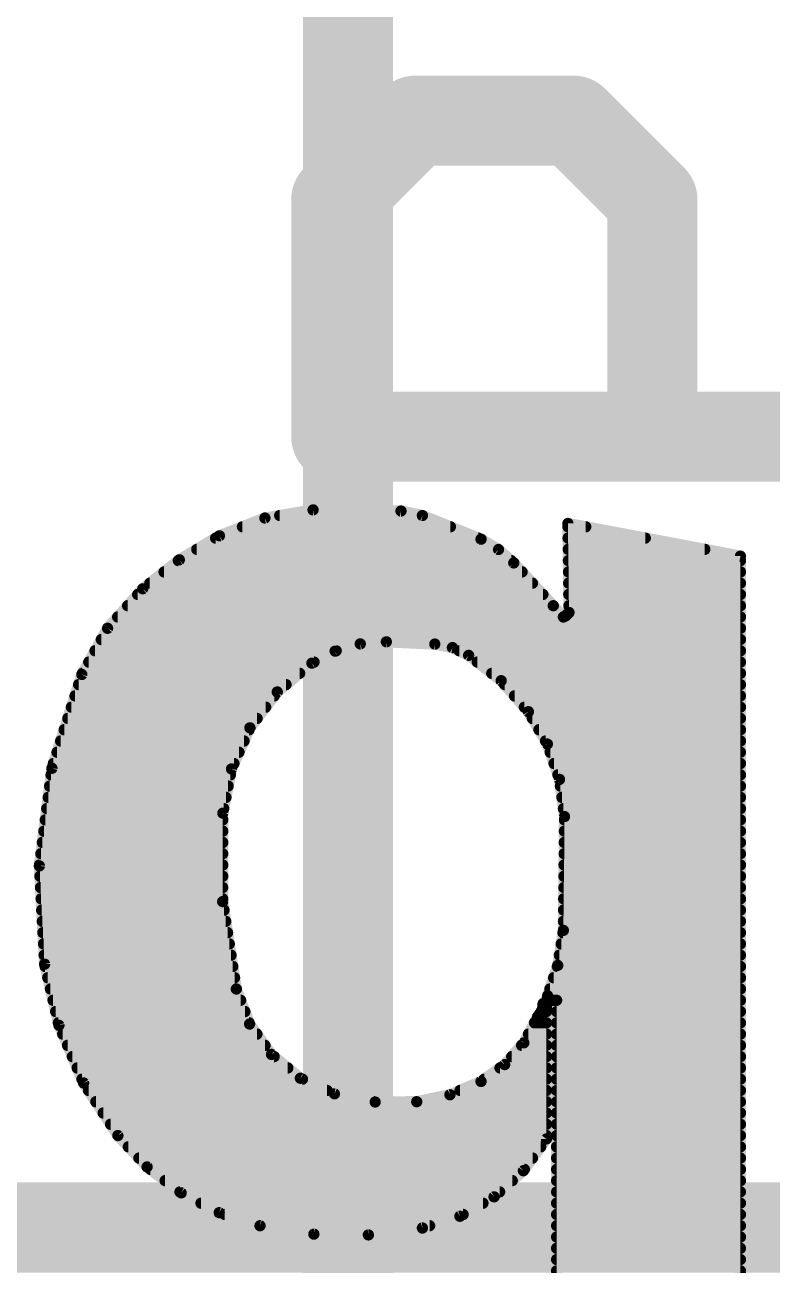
# Model space of a CAD drawing. Extents: x -98 to 45, y 0 to 29.
# Drawn here: x 33.054 to 34.737, y 16.345 to 19.14 of the extents above; entities that cross this region are included whole.
import ezdxf

# ---------------------------------------------------------------- set-up
doc = ezdxf.new("R2010")
doc.units = 0
for name, color, linetype in [('1', 12, 'CONTINUOUS'), ('16', 132, 'CONTINUOUS'), ('21', 53, 'CONTINUOUS'), ('22', 53, 'CONTINUOUS')]:
    doc.layers.add(name, color=color, linetype=linetype)

msp = doc.modelspace()

# ---------------------------------------------------------------- linework, layer by layer
at = {"layer": '1', "const_width": 0.2032}
msp.add_lwpolyline([(32.385, 16.43), (36.75, 16.43)], dxfattribs=at)
at = {"layer": '16', "const_width": 0.2032}
msp.add_lwpolyline([(33.782, 12.7), (33.782, 19.812)], dxfattribs=at)
at = {"layer": '21', "const_width": 0.2032}
for points in [[(33.7557, 18.7457), (33.9336, 18.9236)], [(33.9336, 18.9236), (34.2895, 18.9236)], [(34.2895, 18.9236), (34.4675, 18.7457)], [(33.7557, 18.2118), (33.7557, 18.7457)], [(34.4675, 18.7457), (34.4675, 18.2118)], [(34.8234, 18.2118), (33.7557, 18.2118)]]:
    msp.add_lwpolyline(points, dxfattribs=at)
at = {"layer": '21', "const_width": 0.1016}
for points in [[(33.9336, 18.9744, 1), (33.9336, 18.8728)], [(33.9696, 18.8877, 1), (33.8977, 18.9595)], [(34.3255, 18.9595, 1), (34.2536, 18.8877)], [(34.2895, 18.8728, 1), (34.2895, 18.9744)], [(33.8065, 18.7457, 1), (33.7049, 18.7457)], [(34.5183, 18.7457, 1), (34.4167, 18.7457)], [(33.7198, 18.7816, 1), (33.7916, 18.7097)], [(34.4316, 18.7097, 1), (34.5034, 18.7816)], [(33.7557, 18.2626, 1), (33.7557, 18.161)], [(33.7049, 18.2118, 1), (33.8065, 18.2118)], [(34.4167, 18.2118, 1), (34.5183, 18.2118)]]:
    msp.add_lwpolyline(points, format="xyb", dxfattribs=at)
at = {"layer": '22', "const_width": 0.0254}
for points in [[(33.7033, 18.0467), (33.5948, 18.0283)], [(33.9014, 18.0442), (33.7033, 18.0467)], [(33.9496, 18.034), (33.9014, 18.0442)], [(33.5948, 18.0283), (33.4924, 17.9883)], [(33.6283, 18.034), (33.9496, 18.034)], [(34.0817, 17.9807), (33.9496, 18.034)], [(34.2773, 18.0162), (34.2798, 17.8156)], [(34.6659, 17.9426), (34.2773, 18.0162)], [(33.4924, 17.9883), (33.4022, 17.9342)], [(33.5443, 18.0086), (34.0126, 18.0086)], [(34.2774, 18.0086), (34.3174, 18.0086)], [(33.4839, 17.9832), (34.0755, 17.9832)], [(34.121, 17.9574), (34.0817, 17.9807)], [(34.2777, 17.9832), (34.4515, 17.9832)], [(33.4022, 17.9342), (33.3197, 17.8689)], [(33.3999, 17.9324), (34.1496, 17.9324)], [(33.4415, 17.9578), (34.1204, 17.9578)], [(34.1554, 17.9273), (34.121, 17.9574)], [(34.278, 17.9578), (34.5856, 17.9578)], [(34.2783, 17.9324), (34.6659, 17.9324)], [(34.6659, 15.8852), (34.6659, 17.9426)], [(33.3678, 17.907), (34.1741, 17.907)], [(34.2443, 17.8308), (34.1554, 17.9273)], [(34.2787, 17.907), (34.6659, 17.907)], [(33.3357, 17.8816), (34.1975, 17.8816)], [(34.279, 17.8816), (34.6659, 17.8816)], [(33.3197, 17.8689), (33.2406, 17.7799)], [(33.3084, 17.8562), (34.2209, 17.8562)], [(34.2793, 17.8562), (34.6659, 17.8562)], [(33.2858, 17.8308), (34.2443, 17.8308)], [(34.2671, 17.8054), (34.2443, 17.8308)], [(34.2796, 17.8308), (34.6659, 17.8308)], [(33.2632, 17.8054), (34.2671, 17.8054)], [(34.2722, 17.8079), (34.2671, 17.8054)], [(34.2671, 17.8054), (34.6659, 17.8054)], [(34.2798, 17.8156), (34.2722, 17.8079)], [(33.2406, 17.7799), (33.1826, 17.6759)], [(33.2407, 17.78), (34.6659, 17.78)], [(33.2265, 17.7546), (34.6659, 17.7546)], [(33.753, 17.7285), (33.8097, 17.7448)], [(33.8097, 17.7448), (33.8684, 17.7495)], [(33.8684, 17.7495), (33.9776, 17.7444)], [(33.9776, 17.7444), (34.0173, 17.7365)], [(34.0173, 17.7365), (34.0538, 17.719)], [(33.2123, 17.7292), (33.7555, 17.7292)], [(33.7007, 17.7013), (33.753, 17.7285)], [(34.0325, 17.7292), (34.6659, 17.7292)], [(34.0538, 17.719), (34.127, 17.6618)], [(33.1982, 17.7038), (33.7055, 17.7038)], [(33.6226, 17.6364), (33.7007, 17.7013)], [(34.0733, 17.7038), (34.6659, 17.7038)], [(33.1826, 17.6759), (33.1152, 17.4646)], [(33.1753, 17.653), (33.6425, 17.653)], [(33.184, 17.6784), (33.6731, 17.6784)], [(34.1058, 17.6784), (34.6659, 17.6784)], [(34.127, 17.6618), (34.1884, 17.592)], [(34.1348, 17.653), (34.6659, 17.653)], [(33.1672, 17.6276), (33.6159, 17.6276)], [(33.5612, 17.5556), (33.6226, 17.6364)], [(34.1571, 17.6276), (34.6659, 17.6276)], [(33.1591, 17.6022), (33.5966, 17.6022)], [(34.1794, 17.6022), (34.6659, 17.6022)], [(33.151, 17.5768), (33.5773, 17.5768)], [(34.1884, 17.592), (34.231, 17.5192)], [(34.1973, 17.5768), (34.6659, 17.5768)], [(33.1429, 17.5514), (33.5593, 17.5514)], [(33.5196, 17.463), (33.5612, 17.5556)], [(34.2121, 17.5514), (34.6659, 17.5514)], [(33.1348, 17.526), (33.5479, 17.526)], [(34.227, 17.526), (34.6659, 17.526)], [(34.231, 17.5192), (34.2584, 17.4394)], [(33.1267, 17.5006), (33.5365, 17.5006)], [(34.2374, 17.5006), (34.6659, 17.5006)], [(33.1152, 17.4646), (33.0869, 17.2446)], [(33.1186, 17.4752), (33.5251, 17.4752)], [(33.5001, 17.3634), (33.5196, 17.463)], [(34.2461, 17.4752), (34.6659, 17.4752)], [(33.1133, 17.4498), (33.5171, 17.4498)], [(34.2548, 17.4498), (34.6659, 17.4498)], [(34.2584, 17.4394), (34.2697, 17.3558)], [(33.1068, 17.399), (33.5071, 17.399)], [(33.11, 17.4244), (33.5121, 17.4244)], [(34.2604, 17.4244), (34.6659, 17.4244)], [(34.2639, 17.399), (34.6659, 17.399)], [(33.1035, 17.3736), (33.5021, 17.3736)], [(34.2673, 17.3736), (34.6659, 17.3736)], [(33.1002, 17.3482), (33.5001, 17.3482)], [(33.4998, 17.1641), (33.5001, 17.3634)], [(34.2697, 17.3558), (34.2671, 17.0993)], [(34.2696, 17.3482), (34.6659, 17.3482)], [(33.097, 17.3228), (33.5, 17.3228)], [(34.2694, 17.3228), (34.6659, 17.3228)], [(33.0937, 17.2974), (33.5, 17.2974)], [(34.2691, 17.2974), (34.6659, 17.2974)], [(33.0904, 17.272), (33.4999, 17.272)], [(34.2689, 17.272), (34.6659, 17.272)], [(33.0869, 17.2446), (33.0987, 17.0231)], [(33.0872, 17.2466), (33.4999, 17.2466)], [(34.2686, 17.2466), (34.6659, 17.2466)], [(33.0882, 17.2212), (33.4999, 17.2212)], [(34.2683, 17.2212), (34.6659, 17.2212)], [(33.0895, 17.1958), (33.4998, 17.1958)], [(34.2681, 17.1958), (34.6659, 17.1958)], [(33.0909, 17.1704), (33.4998, 17.1704)], [(33.5305, 16.9672), (33.4998, 17.1641)], [(34.2678, 17.1704), (34.6659, 17.1704)], [(33.0922, 17.145), (33.5028, 17.145)], [(33.0936, 17.1196), (33.5067, 17.1196)], [(34.2673, 17.1196), (34.6659, 17.1196)], [(34.2676, 17.145), (34.6659, 17.145)], [(33.0949, 17.0942), (33.5107, 17.0942)], [(34.2671, 17.0993), (34.2544, 17.0205)], [(34.2663, 17.0942), (34.6659, 17.0942)], [(33.0963, 17.0688), (33.5146, 17.0688)], [(34.2622, 17.0688), (34.6659, 17.0688)], [(33.0976, 17.0434), (33.5186, 17.0434)], [(34.2581, 17.0434), (34.6659, 17.0434)], [(33.0987, 17.0231), (33.131, 16.8855)], [(33.0999, 17.018), (33.5226, 17.018)], [(34.2544, 17.0205), (34.2316, 16.952)], [(34.2536, 17.018), (34.6659, 17.018)], [(33.1059, 16.9926), (33.5265, 16.9926)], [(34.2451, 16.9926), (34.6659, 16.9926)], [(33.1118, 16.9672), (33.5305, 16.9672)], [(33.5605, 16.8883), (33.5305, 16.9672)], [(34.2316, 16.952), (34.2311, 16.9483)], [(34.2367, 16.9672), (34.6659, 16.9672)], [(33.1178, 16.9418), (33.5401, 16.9418)], [(34.2214, 16.9291), (34.2194, 16.9194)], [(34.229, 16.9266), (34.2214, 16.9342)], [(34.2214, 16.9342), (34.2214, 16.9291)], [(34.229, 16.6294), (34.229, 16.9266)], [(34.2311, 16.9483), (34.2325, 16.9448)], [(34.2325, 16.9448), (34.2355, 16.9424)], [(34.2355, 16.9424), (34.2392, 16.9418)], [(34.2392, 16.9418), (34.2519, 16.9418)], [(34.2392, 16.9418), (34.6659, 16.9418)], [(34.2519, 16.9418), (34.2519, 15.5118)], [(33.1237, 16.9164), (33.5498, 16.9164)], [(34.2087, 16.9037), (34.178, 16.846)], [(34.2138, 16.9113), (34.2087, 16.9037)], [(34.2194, 16.9194), (34.2138, 16.9113)], [(34.2173, 16.9164), (34.229, 16.9164)], [(34.2519, 16.9164), (34.6659, 16.9164)], [(33.1297, 16.891), (33.5594, 16.891)], [(33.131, 16.8855), (33.1866, 16.7554)], [(33.6096, 16.8198), (33.5605, 16.8883)], [(34.202, 16.891), (34.229, 16.891)], [(34.2519, 16.891), (34.6659, 16.891)], [(33.1395, 16.8656), (33.5768, 16.8656)], [(33.1504, 16.8402), (33.595, 16.8402)], [(34.178, 16.846), (34.1349, 16.7968)], [(34.173, 16.8402), (34.229, 16.8402)], [(34.1885, 16.8656), (34.229, 16.8656)], [(34.2519, 16.8656), (34.6659, 16.8656)], [(34.2519, 16.8402), (34.6659, 16.8402)], [(33.1612, 16.8148), (33.6157, 16.8148)], [(33.6748, 16.7661), (33.6096, 16.8198)], [(34.1507, 16.8148), (34.229, 16.8148)], [(34.2519, 16.8148), (34.6659, 16.8148)], [(33.1721, 16.7894), (33.6465, 16.7894)], [(34.1349, 16.7968), (34.0817, 16.7589)], [(34.1245, 16.7894), (34.229, 16.7894)], [(34.2519, 16.7894), (34.6659, 16.7894)], [(33.1829, 16.764), (33.6794, 16.764)], [(33.7515, 16.731), (33.6748, 16.7661)], [(34.0817, 16.7589), (34.0116, 16.7289)], [(34.0889, 16.764), (34.229, 16.764)], [(34.2519, 16.764), (34.6659, 16.764)], [(33.1866, 16.7554), (33.2638, 16.637)], [(33.1976, 16.7386), (33.7349, 16.7386)], [(33.8433, 16.7126), (33.7515, 16.731)], [(34.0116, 16.7289), (33.9369, 16.7132)], [(34.0343, 16.7386), (34.229, 16.7386)], [(34.2519, 16.7386), (34.6659, 16.7386)], [(33.2141, 16.7132), (33.8403, 16.7132)], [(33.9369, 16.7132), (33.8433, 16.7126)], [(33.9369, 16.7132), (34.229, 16.7132)], [(34.2519, 16.7132), (34.6659, 16.7132)], [(33.2307, 16.6878), (34.229, 16.6878)], [(34.2519, 16.6878), (34.6659, 16.6878)], [(33.2472, 16.6624), (34.229, 16.6624)], [(34.2519, 16.6624), (34.6659, 16.6624)], [(33.2638, 16.637), (33.3296, 16.5663)], [(33.2638, 16.637), (34.229, 16.637)], [(34.177, 16.5578), (34.229, 16.6294)], [(34.2519, 16.637), (34.6659, 16.637)], [(33.2874, 16.6116), (34.2161, 16.6116)], [(34.2519, 16.6116), (34.6659, 16.6116)], [(33.3111, 16.5862), (34.1976, 16.5862)], [(33.3296, 16.5663), (33.4064, 16.5079)], [(33.3369, 16.5608), (34.1792, 16.5608)], [(34.2519, 16.5862), (34.6659, 16.5862)], [(34.2519, 16.5608), (34.6659, 16.5608)], [(33.3702, 16.5354), (34.1519, 16.5354)], [(34.111, 16.4988), (34.177, 16.5578)], [(34.2519, 16.5354), (34.6659, 16.5354)], [(33.4036, 16.51), (34.1235, 16.51)], [(33.4064, 16.5079), (33.492, 16.4633)], [(34.2519, 16.51), (34.6659, 16.51)], [(33.451, 16.4846), (34.0859, 16.4846)], [(34.0341, 16.4551), (34.111, 16.4988)], [(34.2519, 16.4846), (34.6659, 16.4846)], [(33.492, 16.4633), (33.5839, 16.4338)], [(33.5046, 16.4592), (34.0412, 16.4592)], [(33.9496, 16.4287), (34.0341, 16.4551)], [(34.2519, 16.4592), (34.6659, 16.4592)], [(33.5839, 16.4338), (33.7052, 16.4149)], [(33.5839, 16.4338), (33.9659, 16.4338)], [(33.8279, 16.4132), (33.9496, 16.4287)], [(34.2519, 16.4338), (34.6659, 16.4338)], [(33.7052, 16.4149), (33.8279, 16.4132)], [(34.2519, 16.4084), (34.6659, 16.4084)], [(34.2519, 16.383), (34.6659, 16.383)], [(34.2519, 16.3576), (34.6659, 16.3576)]]:
    msp.add_lwpolyline(points, dxfattribs=at)
at = {"layer": '22', "const_width": 0.0127}
for points in [[(33.7034, 18.053, 1), (33.7032, 18.0404)], [(33.7044, 18.0404, 1), (33.7022, 18.053)], [(33.9027, 18.0504, 1), (33.9001, 18.038)], [(33.9013, 18.0379, 1), (33.9015, 18.0505)], [(33.5938, 18.0346, 1), (33.5959, 18.0221)], [(33.5972, 18.0224, 1), (33.5925, 18.0343)], [(33.6283, 18.0404, 1), (33.6283, 18.0277)], [(33.952, 18.0399, 1), (33.9472, 18.0281)], [(33.9483, 18.0278, 1), (33.9509, 18.0402)], [(33.9496, 18.0277, 1), (33.9496, 18.0404)], [(34.2836, 18.0163, 1), (34.271, 18.0161)], [(34.2785, 18.0224, 1), (34.2761, 18.01)], [(33.4901, 17.9942, 1), (33.4947, 17.9824)], [(33.4957, 17.9829, 1), (33.4891, 17.9937)], [(33.5443, 18.015, 1), (33.5443, 18.0023)], [(34.0126, 18.0023, 1), (34.0126, 18.015)], [(34.2774, 18.015, 1), (34.2774, 18.0023)], [(34.3174, 18.0023, 1), (34.3174, 18.015)], [(33.4839, 17.9896, 1), (33.4839, 17.9768)], [(34.0849, 17.9862, 1), (34.0785, 17.9752)], [(34.0755, 17.9768, 1), (34.0755, 17.9896)], [(34.0793, 17.9748, 1), (34.0841, 17.9866)], [(34.2777, 17.9896, 1), (34.2777, 17.9768)], [(34.4515, 17.9768, 1), (34.4515, 17.9896)], [(33.3999, 17.9388, 1), (33.3999, 17.9261)], [(33.3989, 17.9397, 1), (33.4054, 17.9288)], [(33.4061, 17.9292, 1), (33.3982, 17.9392)], [(33.4415, 17.9642, 1), (33.4415, 17.9515)], [(34.1252, 17.9622, 1), (34.1169, 17.9527)], [(34.1178, 17.952, 1), (34.1243, 17.9629)], [(34.1204, 17.9515, 1), (34.1204, 17.9642)], [(34.1496, 17.9261, 1), (34.1496, 17.9388)], [(34.278, 17.9642, 1), (34.278, 17.9515)], [(34.2783, 17.9388, 1), (34.2783, 17.9261)], [(34.5856, 17.9515, 1), (34.5856, 17.9642)], [(34.6722, 17.9426, 1), (34.6596, 17.9426)], [(34.6647, 17.9364, 1), (34.6671, 17.9488)], [(34.6659, 17.9261, 1), (34.6659, 17.9388)], [(33.3678, 17.9134, 1), (33.3678, 17.9006)], [(34.1601, 17.9316, 1), (34.1507, 17.923)], [(34.1512, 17.9225, 1), (34.1596, 17.9321)], [(34.1741, 17.9006, 1), (34.1741, 17.9134)], [(34.2787, 17.9134, 1), (34.2787, 17.9006)], [(34.6659, 17.9006, 1), (34.6659, 17.9134)], [(33.3357, 17.888, 1), (33.3357, 17.8753)], [(34.1975, 17.8753, 1), (34.1975, 17.888)], [(34.279, 17.888, 1), (34.279, 17.8753)], [(34.6659, 17.8753, 1), (34.6659, 17.888)], [(33.3084, 17.8626, 1), (33.3084, 17.8498)], [(33.3158, 17.8739, 1), (33.3236, 17.8639)], [(33.3244, 17.8647, 1), (33.315, 17.8731)], [(34.2209, 17.8498, 1), (34.2209, 17.8626)], [(34.2793, 17.8626, 1), (34.2793, 17.8498)], [(34.6659, 17.8498, 1), (34.6659, 17.8626)], [(33.2858, 17.8372, 1), (33.2858, 17.8244)], [(34.249, 17.835, 1), (34.2396, 17.8266)], [(34.2396, 17.8265, 1), (34.249, 17.8351)], [(34.2443, 17.8244, 1), (34.2443, 17.8372)], [(34.2796, 17.8372, 1), (34.2796, 17.8244)], [(34.6659, 17.8244, 1), (34.6659, 17.8372)], [(33.2632, 17.8118, 1), (33.2632, 17.7991)], [(34.2671, 17.8118, 1), (34.2671, 17.7991)], [(34.2643, 17.8111, 1), (34.2699, 17.7997)], [(34.2624, 17.8012, 1), (34.2718, 17.8096)], [(34.2677, 17.8124, 1), (34.2767, 17.8034)], [(34.2671, 17.7991, 1), (34.2671, 17.8118)], [(34.275, 17.8022, 1), (34.2694, 17.8136)], [(34.2735, 17.8155, 1), (34.2861, 17.8157)], [(34.2843, 17.8111, 1), (34.2753, 17.8201)], [(34.6659, 17.7991, 1), (34.6659, 17.8118)], [(33.2407, 17.7864, 1), (33.2407, 17.7736)], [(33.2358, 17.7841, 1), (33.2453, 17.7757)], [(33.2461, 17.7768, 1), (33.235, 17.783)], [(34.6659, 17.7736, 1), (34.6659, 17.7864)], [(33.2265, 17.761, 1), (33.2265, 17.7482)], [(33.8091, 17.7511, 1), (33.8102, 17.7384)], [(33.8114, 17.7387, 1), (33.8079, 17.7509)], [(33.8687, 17.7558, 1), (33.8681, 17.7432)], [(33.8689, 17.7432, 1), (33.8679, 17.7558)], [(33.9788, 17.7506, 1), (33.9764, 17.7382)], [(33.9773, 17.7381, 1), (33.9779, 17.7507)], [(34.02, 17.7422, 1), (34.0145, 17.7307)], [(34.016, 17.7302, 1), (34.0185, 17.7427)], [(34.6659, 17.7482, 1), (34.6659, 17.761)], [(33.2123, 17.7356, 1), (33.2123, 17.7229)], [(33.7512, 17.7346, 1), (33.7548, 17.7224)], [(33.7559, 17.7228, 1), (33.7501, 17.7341)], [(33.7555, 17.7229, 1), (33.7555, 17.7356)], [(34.0325, 17.7356, 1), (34.0325, 17.7229)], [(34.0577, 17.724, 1), (34.0499, 17.714)], [(34.0511, 17.7133, 1), (34.0565, 17.7247)], [(34.6659, 17.7229, 1), (34.6659, 17.7356)], [(33.184, 17.6848, 1), (33.184, 17.672)], [(33.1982, 17.7102, 1), (33.1982, 17.6974)], [(33.6731, 17.672, 1), (33.6731, 17.6848)], [(33.6978, 17.7069, 1), (33.7036, 17.6957)], [(33.7048, 17.6964, 1), (33.6966, 17.7062)], [(33.7055, 17.6974, 1), (33.7055, 17.7102)], [(34.0733, 17.7102, 1), (34.0733, 17.6974)], [(34.1058, 17.6848, 1), (34.1058, 17.672)], [(34.6659, 17.6974, 1), (34.6659, 17.7102)], [(34.6659, 17.672, 1), (34.6659, 17.6848)], [(33.1753, 17.6594, 1), (33.1753, 17.6467)], [(33.1771, 17.679, 1), (33.1881, 17.6728)], [(33.1886, 17.674, 1), (33.1766, 17.6778)], [(33.6425, 17.6467, 1), (33.6425, 17.6594)], [(34.1318, 17.666, 1), (34.1223, 17.6576)], [(34.1231, 17.6568, 1), (34.131, 17.6668)], [(34.1348, 17.6594, 1), (34.1348, 17.6467)], [(34.6659, 17.6467, 1), (34.6659, 17.6594)], [(33.1672, 17.634, 1), (33.1672, 17.6212)], [(33.6159, 17.6212, 1), (33.6159, 17.634)], [(33.6186, 17.6413, 1), (33.6267, 17.6316)], [(33.6277, 17.6326, 1), (33.6176, 17.6403)], [(34.1571, 17.634, 1), (34.1571, 17.6212)], [(34.6659, 17.6212, 1), (34.6659, 17.634)], [(33.1591, 17.6086, 1), (33.1591, 17.5958)], [(33.5966, 17.5958, 1), (33.5966, 17.6086)], [(34.1794, 17.6086, 1), (34.1794, 17.5958)], [(34.6659, 17.5958, 1), (34.6659, 17.6086)], [(33.151, 17.5832, 1), (33.151, 17.5705)], [(33.5773, 17.5705, 1), (33.5773, 17.5832)], [(34.1939, 17.5952, 1), (34.1829, 17.5888)], [(34.1836, 17.5878, 1), (34.1932, 17.5962)], [(34.1973, 17.5832, 1), (34.1973, 17.5705)], [(34.6659, 17.5705, 1), (34.6659, 17.5832)], [(33.1429, 17.5578, 1), (33.1429, 17.545)], [(33.5561, 17.5595, 1), (33.5663, 17.5518)], [(33.567, 17.553, 1), (33.5554, 17.5582)], [(33.5593, 17.545, 1), (33.5593, 17.5578)], [(34.2121, 17.5578, 1), (34.2121, 17.545)], [(34.6659, 17.545, 1), (34.6659, 17.5578)], [(33.1348, 17.5324, 1), (33.1348, 17.5196)], [(33.5479, 17.5196, 1), (33.5479, 17.5324)], [(34.227, 17.5324, 1), (34.227, 17.5196)], [(34.237, 17.5212, 1), (34.225, 17.5171)], [(34.2255, 17.516, 1), (34.2365, 17.5224)], [(34.6659, 17.5196, 1), (34.6659, 17.5324)], [(33.1267, 17.507, 1), (33.1267, 17.4943)], [(33.5365, 17.4943, 1), (33.5365, 17.507)], [(34.2374, 17.507, 1), (34.2374, 17.4943)], [(34.6659, 17.4943, 1), (34.6659, 17.507)], [(33.1091, 17.4665, 1), (33.1212, 17.4627)], [(33.1215, 17.4638, 1), (33.1089, 17.4654)], [(33.1186, 17.4816, 1), (33.1186, 17.4688)], [(33.5259, 17.4618, 1), (33.5134, 17.4642)], [(33.5139, 17.4656, 1), (33.5254, 17.4604)], [(33.5251, 17.4688, 1), (33.5251, 17.4816)], [(34.2461, 17.4816, 1), (34.2461, 17.4688)], [(34.6659, 17.4688, 1), (34.6659, 17.4816)], [(33.1133, 17.4562, 1), (33.1133, 17.4434)], [(33.5171, 17.4434, 1), (33.5171, 17.4562)], [(34.2548, 17.4562, 1), (34.2548, 17.4434)], [(34.2647, 17.4403, 1), (34.2521, 17.4386)], [(34.2524, 17.4373, 1), (34.2644, 17.4415)], [(34.6659, 17.4434, 1), (34.6659, 17.4562)], [(33.1068, 17.4054, 1), (33.1068, 17.3926)], [(33.11, 17.4308, 1), (33.11, 17.4181)], [(33.5071, 17.3926, 1), (33.5071, 17.4054)], [(33.5121, 17.4181, 1), (33.5121, 17.4308)], [(34.2604, 17.4308, 1), (34.2604, 17.4181)], [(34.2639, 17.4054, 1), (34.2639, 17.3926)], [(34.6659, 17.4181, 1), (34.6659, 17.4308)], [(34.6659, 17.3926, 1), (34.6659, 17.4054)], [(33.1035, 17.38, 1), (33.1035, 17.3672)], [(33.5021, 17.3672, 1), (33.5021, 17.38)], [(34.2673, 17.38, 1), (34.2673, 17.3672)], [(34.6659, 17.3672, 1), (34.6659, 17.38)], [(33.1002, 17.3546, 1), (33.1002, 17.3419)], [(33.4939, 17.3646, 1), (33.5063, 17.3622)], [(33.5064, 17.3634, 1), (33.4938, 17.3634)], [(33.5001, 17.3419, 1), (33.5001, 17.3546)], [(34.2696, 17.3546, 1), (34.2696, 17.3419)], [(34.276, 17.3557, 1), (34.2634, 17.3559)], [(34.2634, 17.355, 1), (34.276, 17.3566)], [(34.6659, 17.3419, 1), (34.6659, 17.3546)], [(33.097, 17.3292, 1), (33.097, 17.3164)], [(33.5, 17.3164, 1), (33.5, 17.3292)], [(34.2694, 17.3292, 1), (34.2694, 17.3164)], [(34.6659, 17.3164, 1), (34.6659, 17.3292)], [(33.0937, 17.3038, 1), (33.0937, 17.291)], [(33.5, 17.291, 1), (33.5, 17.3038)], [(34.2691, 17.3038, 1), (34.2691, 17.291)], [(34.6659, 17.291, 1), (34.6659, 17.3038)], [(33.0904, 17.2784, 1), (33.0904, 17.2657)], [(33.4999, 17.2657, 1), (33.4999, 17.2784)], [(34.2689, 17.2784, 1), (34.2689, 17.2657)], [(34.6659, 17.2657, 1), (34.6659, 17.2784)], [(33.0933, 17.2449, 1), (33.0806, 17.2443)], [(33.0806, 17.2454, 1), (33.0932, 17.2438)], [(33.0872, 17.253, 1), (33.0872, 17.2402)], [(33.4999, 17.2402, 1), (33.4999, 17.253)], [(34.2686, 17.253, 1), (34.2686, 17.2402)], [(34.6659, 17.2402, 1), (34.6659, 17.253)], [(33.0882, 17.2276, 1), (33.0882, 17.2148)], [(33.4999, 17.2148, 1), (33.4999, 17.2276)], [(34.2683, 17.2276, 1), (34.2683, 17.2148)], [(34.6659, 17.2148, 1), (34.6659, 17.2276)], [(33.0895, 17.2022, 1), (33.0895, 17.1895)], [(33.4998, 17.1895, 1), (33.4998, 17.2022)], [(34.2681, 17.2022, 1), (34.2681, 17.1895)], [(34.6659, 17.1895, 1), (34.6659, 17.2022)], [(33.0909, 17.1768, 1), (33.0909, 17.164)], [(33.506, 17.1651, 1), (33.4935, 17.1631)], [(33.4934, 17.1641, 1), (33.5061, 17.1641)], [(33.4998, 17.164, 1), (33.4998, 17.1768)], [(34.2678, 17.1768, 1), (34.2678, 17.164)], [(34.6659, 17.164, 1), (34.6659, 17.1768)], [(33.0922, 17.1514, 1), (33.0922, 17.1386)], [(33.0936, 17.126, 1), (33.0936, 17.1133)], [(33.5028, 17.1386, 1), (33.5028, 17.1514)], [(33.5067, 17.1133, 1), (33.5067, 17.126)], [(34.2673, 17.126, 1), (34.2673, 17.1133)], [(34.2676, 17.1514, 1), (34.2676, 17.1386)], [(34.6659, 17.1386, 1), (34.6659, 17.1514)], [(34.6659, 17.1133, 1), (34.6659, 17.126)], [(33.0949, 17.1006, 1), (33.0949, 17.0878)], [(33.5107, 17.0878, 1), (33.5107, 17.1006)], [(34.2663, 17.1006, 1), (34.2663, 17.0878)], [(34.2608, 17.0994, 1), (34.2734, 17.0992)], [(34.2734, 17.0983, 1), (34.2608, 17.1003)], [(34.6659, 17.0878, 1), (34.6659, 17.1006)], [(33.0963, 17.0752, 1), (33.0963, 17.0624)], [(33.5146, 17.0624, 1), (33.5146, 17.0752)], [(34.2622, 17.0752, 1), (34.2622, 17.0624)], [(34.6659, 17.0624, 1), (34.6659, 17.0752)], [(33.0976, 17.0498, 1), (33.0976, 17.0371)], [(33.5186, 17.0371, 1), (33.5186, 17.0498)], [(34.2581, 17.0498, 1), (34.2581, 17.0371)], [(34.6659, 17.0371, 1), (34.6659, 17.0498)], [(33.1049, 17.0246, 1), (33.0925, 17.0216)], [(33.0924, 17.0228, 1), (33.105, 17.0234)], [(33.0999, 17.0244, 1), (33.0999, 17.0116)], [(33.5226, 17.0116, 1), (33.5226, 17.0244)], [(34.2536, 17.0244, 1), (34.2536, 17.0116)], [(34.2481, 17.0215, 1), (34.2607, 17.0195)], [(34.2604, 17.0185, 1), (34.2484, 17.0225)], [(34.6659, 17.0116, 1), (34.6659, 17.0244)], [(33.1059, 16.999, 1), (33.1059, 16.9862)], [(33.5265, 16.9862, 1), (33.5265, 16.999)], [(34.2451, 16.999, 1), (34.2451, 16.9862)], [(34.6659, 16.9862, 1), (34.6659, 16.999)], [(33.1118, 16.9736, 1), (33.1118, 16.9609)], [(33.5364, 16.9695, 1), (33.5246, 16.9649)], [(33.5242, 16.9662, 1), (33.5368, 16.9682)], [(33.5305, 16.9609, 1), (33.5305, 16.9736)], [(34.2379, 16.9512, 1), (34.2253, 16.9528)], [(34.2367, 16.9736, 1), (34.2367, 16.9609)], [(34.6659, 16.9609, 1), (34.6659, 16.9736)], [(33.1178, 16.9482, 1), (33.1178, 16.9354)], [(33.5401, 16.9354, 1), (33.5401, 16.9482)], [(34.2259, 16.9387, 1), (34.2169, 16.9297)], [(34.2278, 16.9342, 1), (34.2151, 16.9342)], [(34.2276, 16.9278, 1), (34.2152, 16.9304)], [(34.2353, 16.9266, 1), (34.2227, 16.9266)], [(34.2245, 16.9221, 1), (34.2335, 16.9311)], [(34.237, 16.9506, 1), (34.2252, 16.9459)], [(34.2248, 16.9491, 1), (34.2374, 16.9474)], [(34.2256, 16.954, 1), (34.2376, 16.95)], [(34.2365, 16.9497, 1), (34.2286, 16.9398)], [(34.2266, 16.9424, 1), (34.2384, 16.9471)], [(34.2365, 16.9487, 1), (34.2345, 16.9361)], [(34.2315, 16.9374, 1), (34.2394, 16.9474)], [(34.2392, 16.9482, 1), (34.2392, 16.9354)], [(34.2392, 16.9482, 1), (34.2392, 16.9354)], [(34.2382, 16.9355, 1), (34.2402, 16.9481)], [(34.2582, 16.9418, 1), (34.2456, 16.9418)], [(34.2519, 16.9354, 1), (34.2519, 16.9482)], [(34.6659, 16.9354, 1), (34.6659, 16.9482)], [(33.1237, 16.9228, 1), (33.1237, 16.91)], [(33.5498, 16.91, 1), (33.5498, 16.9228)], [(34.2034, 16.9072, 1), (34.214, 16.9002)], [(34.2143, 16.9007, 1), (34.2031, 16.9067)], [(34.2086, 16.9149, 1), (34.219, 16.9077)], [(34.2191, 16.9078, 1), (34.2085, 16.9148)], [(34.2173, 16.9228, 1), (34.2173, 16.91)], [(34.2132, 16.9207, 1), (34.2256, 16.9182)], [(34.2246, 16.9158, 1), (34.2142, 16.923)], [(34.2151, 16.9291, 1), (34.2278, 16.9291)], [(34.229, 16.91, 1), (34.229, 16.9228)], [(34.2519, 16.9228, 1), (34.2519, 16.91)], [(34.6659, 16.91, 1), (34.6659, 16.9228)], [(33.1297, 16.8974, 1), (33.1297, 16.8847)], [(33.1368, 16.8879, 1), (33.1252, 16.883)], [(33.1248, 16.884, 1), (33.1372, 16.8869)], [(33.5656, 16.892, 1), (33.5553, 16.8846)], [(33.5545, 16.8861, 1), (33.5664, 16.8906)], [(33.5594, 16.8847, 1), (33.5594, 16.8974)], [(34.202, 16.8974, 1), (34.202, 16.8847)], [(34.229, 16.8847, 1), (34.229, 16.8974)], [(34.2519, 16.8974, 1), (34.2519, 16.8847)], [(34.6659, 16.8847, 1), (34.6659, 16.8974)], [(33.1395, 16.872, 1), (33.1395, 16.8592)], [(33.1504, 16.8466, 1), (33.1504, 16.8338)], [(33.5768, 16.8592, 1), (33.5768, 16.872)], [(33.595, 16.8338, 1), (33.595, 16.8466)], [(34.173, 16.8466, 1), (34.173, 16.8338)], [(34.1724, 16.849, 1), (34.1836, 16.843)], [(34.1828, 16.8418, 1), (34.1733, 16.8502)], [(34.1885, 16.872, 1), (34.1885, 16.8592)], [(34.229, 16.8592, 1), (34.229, 16.872)], [(34.229, 16.8338, 1), (34.229, 16.8466)], [(34.2519, 16.872, 1), (34.2519, 16.8592)], [(34.2519, 16.8466, 1), (34.2519, 16.8338)], [(34.6659, 16.8592, 1), (34.6659, 16.872)], [(34.6659, 16.8338, 1), (34.6659, 16.8466)], [(33.1612, 16.8212, 1), (33.1612, 16.8085)], [(33.6137, 16.8247, 1), (33.6056, 16.8149)], [(33.6045, 16.8161, 1), (33.6148, 16.8235)], [(33.6157, 16.8085, 1), (33.6157, 16.8212)], [(34.1507, 16.8212, 1), (34.1507, 16.8085)], [(34.229, 16.8085, 1), (34.229, 16.8212)], [(34.2519, 16.8212, 1), (34.2519, 16.8085)], [(34.6659, 16.8085, 1), (34.6659, 16.8212)], [(33.1721, 16.7958, 1), (33.1721, 16.783)], [(33.6465, 16.783, 1), (33.6465, 16.7958)], [(34.1245, 16.7958, 1), (34.1245, 16.783)], [(34.1302, 16.801, 1), (34.1397, 16.7927)], [(34.1386, 16.7917, 1), (34.1312, 16.802)], [(34.229, 16.783, 1), (34.229, 16.7958)], [(34.2519, 16.7958, 1), (34.2519, 16.783)], [(34.6659, 16.783, 1), (34.6659, 16.7958)], [(33.1829, 16.7704, 1), (33.1829, 16.7576)], [(33.6774, 16.7719, 1), (33.6721, 16.7603)], [(33.6707, 16.7612, 1), (33.6788, 16.771)], [(33.6794, 16.7576, 1), (33.6794, 16.7704)], [(34.078, 16.7641, 1), (34.0854, 16.7537)], [(34.0842, 16.7531, 1), (34.0792, 16.7647)], [(34.0889, 16.7704, 1), (34.0889, 16.7576)], [(34.229, 16.7576, 1), (34.229, 16.7704)], [(34.2519, 16.7704, 1), (34.2519, 16.7576)], [(34.6659, 16.7576, 1), (34.6659, 16.7704)], [(33.1919, 16.7589, 1), (33.1813, 16.752)], [(33.1808, 16.753, 1), (33.1924, 16.7579)], [(33.1976, 16.745, 1), (33.1976, 16.7323)], [(33.7349, 16.7323, 1), (33.7349, 16.745)], [(33.7527, 16.7372, 1), (33.7503, 16.7248)], [(33.7489, 16.7252, 1), (33.7541, 16.7368)], [(34.0091, 16.7347, 1), (34.0141, 16.723)], [(34.0129, 16.7227, 1), (34.0103, 16.7351)], [(34.0343, 16.745, 1), (34.0343, 16.7323)], [(34.229, 16.7323, 1), (34.229, 16.745)], [(34.2519, 16.745, 1), (34.2519, 16.7323)], [(34.6659, 16.7323, 1), (34.6659, 16.745)], [(33.2141, 16.7196, 1), (33.2141, 16.7068)], [(33.8432, 16.719, 1), (33.8433, 16.7063)], [(33.8403, 16.7068, 1), (33.8403, 16.7196)], [(33.842, 16.7064, 1), (33.8445, 16.7188)], [(33.9369, 16.7196, 1), (33.9369, 16.7068)], [(33.9356, 16.7194, 1), (33.9382, 16.707)], [(33.9369, 16.7069, 1), (33.9369, 16.7195)], [(34.229, 16.7068, 1), (34.229, 16.7196)], [(34.2519, 16.7196, 1), (34.2519, 16.7068)], [(34.6659, 16.7068, 1), (34.6659, 16.7196)], [(33.2307, 16.6942, 1), (33.2307, 16.6814)], [(34.229, 16.6814, 1), (34.229, 16.6942)], [(34.2519, 16.6942, 1), (34.2519, 16.6814)], [(34.6659, 16.6814, 1), (34.6659, 16.6942)], [(33.2472, 16.6688, 1), (33.2472, 16.6561)], [(34.229, 16.6561, 1), (34.229, 16.6688)], [(34.2519, 16.6688, 1), (34.2519, 16.6561)], [(34.6659, 16.6561, 1), (34.6659, 16.6688)], [(33.2638, 16.6434, 1), (33.2638, 16.6306)], [(33.2684, 16.6413, 1), (33.2592, 16.6327)], [(33.2585, 16.6335, 1), (33.2691, 16.6405)], [(34.2227, 16.6294, 1), (34.2353, 16.6294)], [(34.2341, 16.6257, 1), (34.2239, 16.6331)], [(34.229, 16.6306, 1), (34.229, 16.6434)], [(34.2519, 16.6434, 1), (34.2519, 16.6306)], [(34.6659, 16.6306, 1), (34.6659, 16.6434)], [(33.2874, 16.618, 1), (33.2874, 16.6052)], [(34.2161, 16.6052, 1), (34.2161, 16.618)], [(34.2519, 16.618, 1), (34.2519, 16.6052)], [(34.6659, 16.6052, 1), (34.6659, 16.618)], [(33.3111, 16.5926, 1), (33.3111, 16.5799)], [(33.3334, 16.5714, 1), (33.3257, 16.5613)], [(33.3249, 16.562, 1), (33.3342, 16.5707)], [(33.3369, 16.5672, 1), (33.3369, 16.5544)], [(34.1792, 16.5544, 1), (34.1792, 16.5672)], [(34.1976, 16.5799, 1), (34.1976, 16.5926)], [(34.2519, 16.5926, 1), (34.2519, 16.5799)], [(34.2519, 16.5672, 1), (34.2519, 16.5544)], [(34.6659, 16.5799, 1), (34.6659, 16.5926)], [(34.6659, 16.5544, 1), (34.6659, 16.5672)], [(33.3702, 16.5418, 1), (33.3702, 16.529)], [(34.1519, 16.529, 1), (34.1519, 16.5418)], [(34.1718, 16.5615, 1), (34.1821, 16.5541)], [(34.1812, 16.5531, 1), (34.1727, 16.5625)], [(34.2519, 16.5418, 1), (34.2519, 16.529)], [(34.6659, 16.529, 1), (34.6659, 16.5418)], [(33.4036, 16.5164, 1), (33.4036, 16.5037)], [(33.4093, 16.5135, 1), (33.4034, 16.5022)], [(33.4025, 16.5028, 1), (33.4102, 16.5129)], [(34.1235, 16.5037, 1), (34.1235, 16.5164)], [(34.2519, 16.5164, 1), (34.2519, 16.5037)], [(34.6659, 16.5037, 1), (34.6659, 16.5164)], [(33.451, 16.491, 1), (33.451, 16.4782)], [(34.0859, 16.4782, 1), (34.0859, 16.491)], [(34.1068, 16.5036, 1), (34.1152, 16.4941)], [(34.1141, 16.4933, 1), (34.1079, 16.5044)], [(34.2519, 16.491, 1), (34.2519, 16.4782)], [(34.6659, 16.4782, 1), (34.6659, 16.491)], [(33.4939, 16.4693, 1), (33.49, 16.4572)], [(33.489, 16.4576, 1), (33.4949, 16.4689)], [(33.5046, 16.4656, 1), (33.5046, 16.4528)], [(34.0309, 16.4607, 1), (34.0372, 16.4496)], [(34.0359, 16.4491, 1), (34.0322, 16.4612)], [(34.0412, 16.4528, 1), (34.0412, 16.4656)], [(34.2519, 16.4656, 1), (34.2519, 16.4528)], [(34.6659, 16.4528, 1), (34.6659, 16.4656)], [(33.5839, 16.4402, 1), (33.5839, 16.4275)], [(33.5849, 16.4401, 1), (33.5829, 16.4275)], [(33.582, 16.4278, 1), (33.5858, 16.4398)], [(33.9477, 16.4348, 1), (33.9515, 16.4226)], [(33.9504, 16.4224, 1), (33.9488, 16.435)], [(33.9659, 16.4275, 1), (33.9659, 16.4402)], [(34.2519, 16.4402, 1), (34.2519, 16.4275)], [(34.6659, 16.4275, 1), (34.6659, 16.4402)], [(33.7052, 16.4212, 1), (33.7051, 16.4085)], [(33.7042, 16.4086, 1), (33.7061, 16.4212)], [(33.8271, 16.4195, 1), (33.8287, 16.4069)], [(33.8278, 16.4068, 1), (33.828, 16.4195)], [(34.2519, 16.4148, 1), (34.2519, 16.402)], [(34.6659, 16.402, 1), (34.6659, 16.4148)], [(34.2519, 16.3894, 1), (34.2519, 16.3766)], [(34.6659, 16.3766, 1), (34.6659, 16.3894)], [(34.2519, 16.364, 1), (34.2519, 16.3513)], [(34.6659, 16.3513, 1), (34.6659, 16.364)], [(34.2519, 16.3386, 1), (34.2519, 16.3258)], [(34.6659, 16.3258, 1), (34.6659, 16.3386)]]:
    msp.add_lwpolyline(points, format="xyb", dxfattribs=at)

doc.saveas('drawing.dxf')
